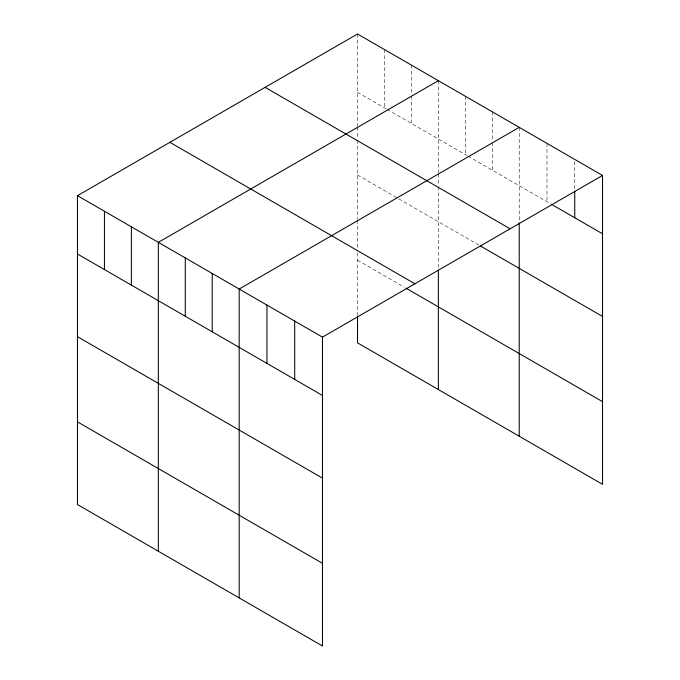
<?xml version="1.0" encoding="UTF-8"?>
<svg xmlns="http://www.w3.org/2000/svg" width="680" height="680" viewBox="0 0 680 680"><rect width="100%" height="100%" fill="white"/><g stroke="black" fill="none" stroke-linecap="round" stroke-linejoin="round"><path stroke-width="0.51" stroke-dasharray="3.4 2.55" d="M357.519 34L357.519 126.251M357.519 92.327L386.265 108.927M387.166 109.446L467.117 155.609M468.019 156.128L550.571 203.787M357.519 175.006L397.945 198.347M398.837 198.866L478.796 245.029M357.519 260.194L404.234 287.164M574.753 161.543L574.753 189.117M546.983 143.386L546.983 201.722M519.222 127.356L519.222 221.731M492.269 111.8L492.269 141.491M492.269 142.554L492.269 170.127M465.315 96.237L465.315 154.572M438.37 80.682L438.37 172.924M438.37 173.987L438.37 185.648M438.37 186.711L438.37 269.008M411.417 65.118L411.417 94.817M411.417 95.871L411.417 123.445M384.464 49.563L384.464 107.891M357.519 127.305L357.519 138.966M357.519 140.029L357.519 219.173M357.519 220.226L357.519 248.625M357.519 252.832L357.519 315.308"/><path stroke-width="1.02" d="M602.523 175.448L322.481 337.135L322.481 646L77.478 504.552L77.478 195.679L357.519 34L602.523 175.448L602.523 484.321L357.519 342.865L357.519 316.37M438.37 80.682L158.329 242.361L158.329 551.225M519.222 127.356L239.181 289.034L239.181 597.907M551.463 204.306L602.523 233.784M265.106 87.354L510.111 228.803M480.59 246.066L602.523 316.464M169.889 142.324L414.894 283.781M406.028 288.201L602.523 401.642M77.478 195.679L322.481 337.135M77.478 254.005L322.481 395.462M77.478 336.685L322.481 478.142M77.478 421.872L322.481 563.321M574.753 191.233L574.753 217.753M519.222 222.785L519.222 436.228M438.37 270.062L438.37 389.546M294.712 321.096L294.712 379.431M266.951 305.065L266.951 363.4M212.228 273.479L212.228 331.806M185.283 257.916L185.283 316.251M131.376 226.797L131.376 285.124M104.431 211.242L104.431 269.569"/></g></svg>
